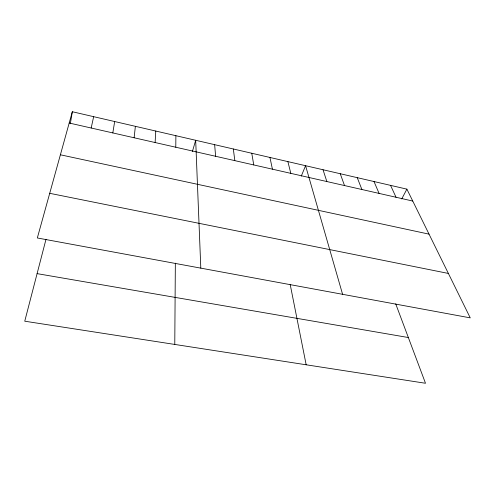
<?xml version="1.0" encoding="UTF-8"?>
<svg xmlns="http://www.w3.org/2000/svg" width="495" height="495" viewBox="0 0 495 495"><rect width="100%" height="100%" fill="white"/><g stroke="black" fill="none" stroke-linecap="round" stroke-linejoin="round"><path stroke-width="0.74" d="M175.787 147.232L175.88 135.692M174.778 344.44L175.348 263.161M155.114 142.535L155.776 131.039M134.126 137.765L135.376 126.324M112.817 132.926L114.673 121.529M70.321 123.769L72.326 111.734L406.89 189.146L470.25 317.87L37.335 237.971L72.326 111.734M91.173 128.013L93.66 116.672M46.01 239.277L24.75 321.206L425.502 383.266L395.709 303.843M192.406 151.482L195.686 140.277L200.809 268.142M301.269 176.146L305.57 165.701L342.589 294.308M401.723 198.947L406.89 189.146M37.094 273.63L408.344 337.528M49.717 193.316L448.383 273.444M60.39 154.786L429.041 234.147M69.195 123.02L412.756 201.057M390.555 185.365L396.037 197.258M374.003 181.535L379.09 193.409M357.235 177.656L361.913 189.511M340.244 173.72L344.508 185.557M323.025 169.742L326.855 181.547M287.88 161.605L290.812 173.361M269.948 157.459L272.417 169.179M290.163 284.359L306.17 364.79M251.763 153.252L253.756 164.94M233.331 148.989L234.828 160.64M214.644 144.664L215.628 156.278"/></g></svg>
